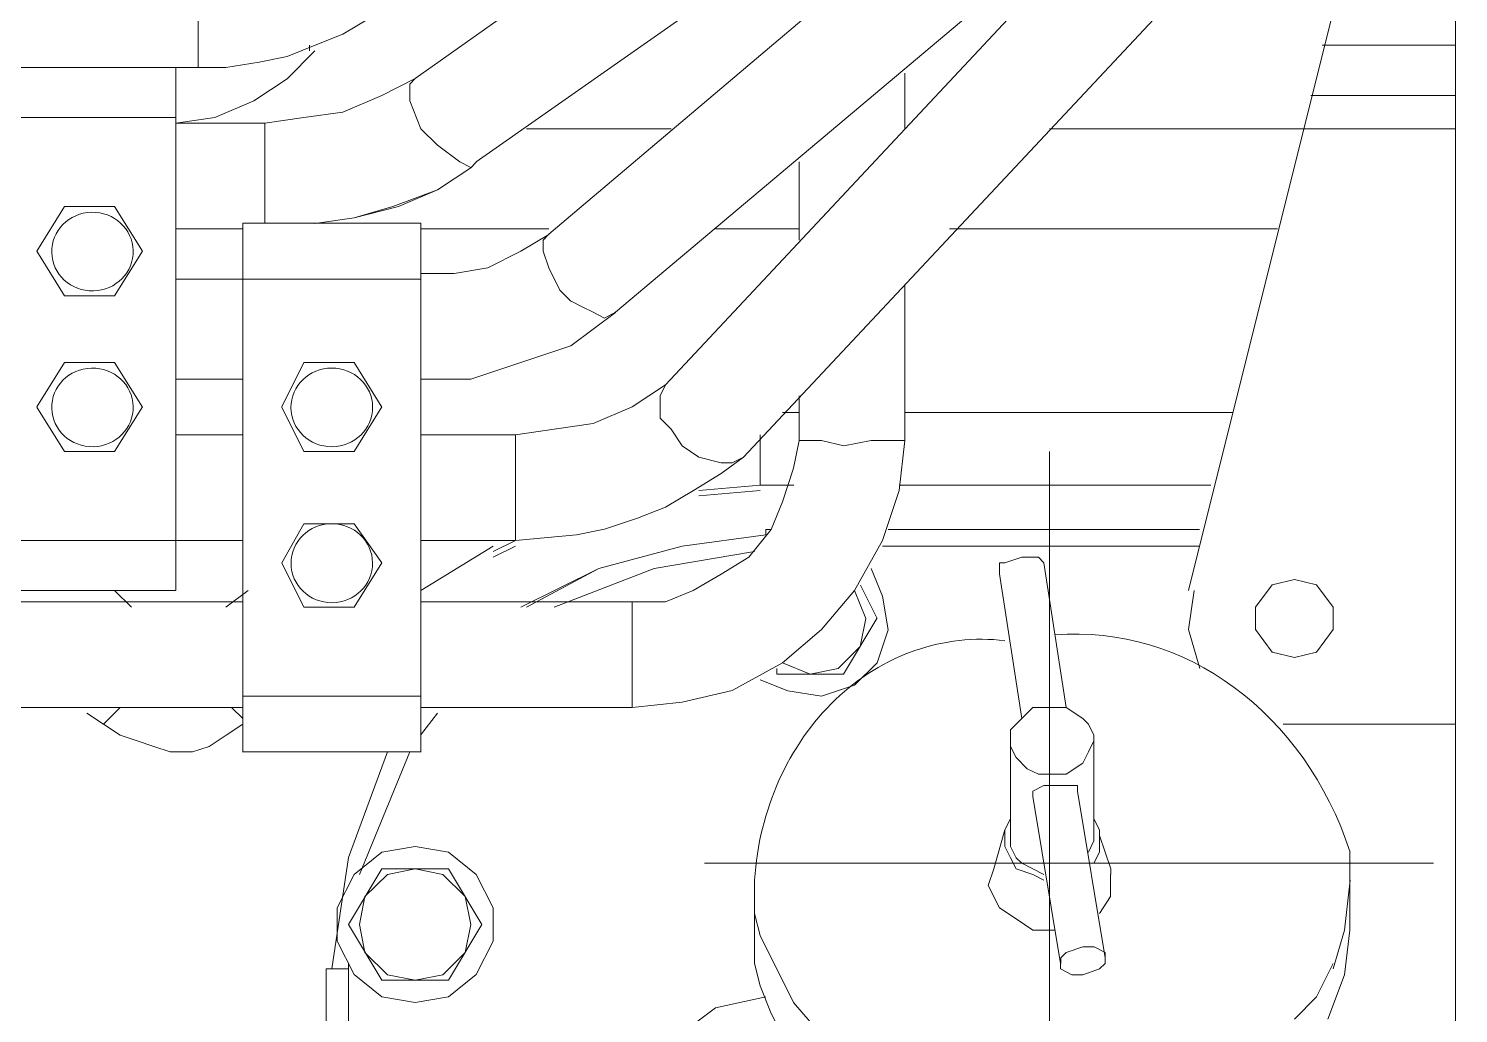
# Model space of a CAD drawing. Header units: inches. Extents: x 23291 to 181956, y 9161 to 51408.
# Drawn here: x 113734 to 113913.5, y 36714.8 to 36838.4 of the extents above; entities that cross this region are included whole.
import ezdxf

# ---------------------------------------------------------------- set-up
doc = ezdxf.new("R2010")
doc.units = ezdxf.units.IN
doc.header["$MEASUREMENT"] = 0
doc.layers.add('1', color=3, linetype='Continuous')
doc.layers.add('Dim', color=6, linetype='Continuous', lineweight=13)

# ---------------------------------------------------------------- blocks, each defined once
blk = doc.blocks.new('5')
at = {"layer": '1', "lineweight": 9}
for p, q in [((225.91368, -21.89202), (226.00321, -21.82851)), ((225.92065, -21.90153), (226.0102, -21.83867)), ((225.92892, -21.90979), (226.00766, -21.84313)), ((226.00195, -21.95044), (226.02672, -21.85138)), ((225.94225, -21.92697), (226.00767, -21.85709)), ((225.93654, -21.91869), (226.00068, -21.86471)), ((225.95115, -21.93521), (226.01657, -21.86538)), ((226.03243, -21.866), (226.03243, -22.04382)), ((225.88891, -21.8787), (225.88891, -21.89076)), ((225.90542, -21.88696), (225.90861, -21.88505)), ((225.89906, -21.88949), (225.90225, -21.88821)), ((225.90162, -21.88886), (225.90162, -21.88822)), ((225.90225, -21.88821), (225.90542, -21.88696)), ((225.90225, -21.88822), (225.90225, -21.88822)), ((226.01719, -21.88822), (226.03243, -21.88822)), ((225.89588, -21.89013), (225.89906, -21.88949)), ((225.90224, -21.88885), (225.89905, -21.89203)), ((225.88637, -21.89076), (225.86668, -21.89076)), ((225.88892, -21.89076), (225.88637, -21.89076)), ((225.88637, -21.89076), (225.88637, -21.95044)), ((225.88891, -21.89076), (225.89208, -21.89076)), ((225.89208, -21.89076), (225.89588, -21.89013)), ((225.96957, -21.8914), (225.96957, -21.89774)), ((225.89905, -21.89203), (225.89527, -21.89456)), ((225.91368, -21.89202), (225.90987, -21.89394)), ((225.90987, -21.89394), (225.91368, -21.89202)), ((225.91305, -21.89266), (225.91368, -21.89202)), ((225.91305, -21.89329), (225.91305, -21.89266)), ((225.91305, -21.89457), (225.91305, -21.89329)), ((225.89527, -21.89456), (225.89081, -21.89646)), ((225.90987, -21.89394), (225.90543, -21.89584)), ((225.90543, -21.89584), (225.90987, -21.89394)), ((225.91431, -21.89774), (225.91305, -21.89457)), ((226.03243, -21.89394), (226.01592, -21.89394)), ((225.88637, -21.89646), (225.86668, -21.89646)), ((225.89081, -21.89646), (225.88637, -21.89711)), ((225.90097, -21.89645), (225.89653, -21.8971)), ((225.89653, -21.8971), (225.90097, -21.89645)), ((225.90543, -21.89584), (225.90097, -21.89645)), ((225.90097, -21.89645), (225.90543, -21.89584)), ((225.88637, -21.89711), (225.89653, -21.89711)), ((225.89653, -21.89711), (225.89653, -21.90854)), ((225.91622, -21.89963), (225.91431, -21.89774)), ((225.94288, -21.89775), (225.92637, -21.89775)), ((225.96957, -21.89775), (225.96957, -21.89775)), ((226.01465, -21.89775), (225.98608, -21.89775)), ((226.03243, -21.89775), (226.01465, -21.89775)), ((225.91877, -21.90153), (225.91622, -21.89963)), ((225.92004, -21.90218), (225.91877, -21.90153)), ((225.92004, -21.90153), (225.92004, -21.90153)), ((225.92004, -21.90219), (225.92065, -21.90154)), ((225.92065, -21.90153), (225.92065, -21.90153)), ((225.95751, -21.90153), (225.95751, -21.91045)), ((225.92004, -21.90219), (225.91621, -21.90472)), ((225.91621, -21.90472), (225.92004, -21.90219)), ((225.91114, -21.90662), (225.91621, -21.90472)), ((225.91621, -21.90472), (225.91177, -21.90662)), ((225.8705, -21.91173), (225.87367, -21.90662)), ((225.87367, -21.90663), (225.87938, -21.90663)), ((225.87937, -21.90663), (225.88256, -21.91173)), ((225.9067, -21.90791), (225.90224, -21.90854)), ((225.90224, -21.90854), (225.9067, -21.90791)), ((225.91177, -21.90662), (225.9067, -21.90791)), ((225.9067, -21.90791), (225.91114, -21.90662)), ((225.89398, -21.90916), (225.88637, -21.90916)), ((225.88637, -21.90916), (225.89398, -21.90916)), ((225.89399, -21.96887), (225.89399, -21.90853)), ((225.89399, -21.90853), (225.91431, -21.90853)), ((225.91431, -21.90853), (225.91431, -21.96887)), ((225.91431, -21.90916), (225.92892, -21.90916)), ((225.94797, -21.90916), (225.95751, -21.90916)), ((225.97465, -21.90916), (226.01212, -21.90916)), ((225.92573, -21.91172), (225.92892, -21.9098)), ((225.92828, -21.91044), (225.92892, -21.90979)), ((225.92828, -21.91173), (225.92828, -21.91044)), ((225.87367, -21.91681), (225.8705, -21.91173)), ((225.88256, -21.91173), (225.87937, -21.91681)), ((225.92196, -21.91361), (225.92573, -21.91172)), ((225.92892, -21.91363), (225.92828, -21.91173)), ((225.91431, -21.91427), (225.91812, -21.91427)), ((225.91812, -21.91427), (225.92196, -21.91361)), ((225.93019, -21.91616), (225.92892, -21.91363)), ((225.88637, -21.9149), (225.89398, -21.9149)), ((225.89399, -21.9149), (225.91431, -21.9149)), ((225.93146, -21.91742), (225.93019, -21.91616)), ((225.96957, -21.91552), (225.96957, -21.93329)), ((225.87937, -21.91681), (225.87366, -21.91681)), ((225.93147, -21.91743), (225.93272, -21.91806)), ((225.93272, -21.91806), (225.93399, -21.91869)), ((225.93399, -21.91869), (225.93528, -21.91935)), ((225.93399, -21.9206), (225.93655, -21.9187)), ((225.93528, -21.91935), (225.93654, -21.91869)), ((225.93146, -21.92252), (225.93399, -21.9206)), ((225.92573, -21.92441), (225.93146, -21.92252)), ((225.8705, -21.92949), (225.87367, -21.92441)), ((225.87367, -21.92442), (225.87938, -21.92442)), ((225.87937, -21.92442), (225.88256, -21.9295)), ((225.89844, -21.92949), (225.90096, -21.92441)), ((225.90097, -21.92442), (225.9067, -21.92442)), ((225.9067, -21.92442), (225.90987, -21.9295)), ((225.92004, -21.92633), (225.92573, -21.92441)), ((225.88637, -21.92633), (225.89398, -21.92633)), ((225.91431, -21.92633), (225.92004, -21.92633)), ((225.94036, -21.92822), (225.94226, -21.92696)), ((225.94163, -21.92824), (225.94225, -21.92697)), ((225.93845, -21.92949), (225.94036, -21.92822)), ((225.94163, -21.9295), (225.94163, -21.92824)), ((225.95751, -21.92822), (225.95751, -21.9333)), ((225.87367, -21.93458), (225.8705, -21.9295)), ((225.88256, -21.92949), (225.87937, -21.93457)), ((225.90097, -21.93458), (225.89844, -21.9295)), ((225.90987, -21.92949), (225.9067, -21.93457)), ((225.93399, -21.93139), (225.93845, -21.92949)), ((225.94163, -21.93076), (225.94163, -21.9295)), ((225.94288, -21.93203), (225.94163, -21.93076)), ((225.95751, -21.93013), (225.95559, -21.93013)), ((226.00704, -21.93013), (225.96958, -21.93013)), ((225.92511, -21.93267), (225.92955, -21.93204)), ((225.92955, -21.93204), (225.93399, -21.93139)), ((225.94288, -21.93203), (225.94416, -21.93393)), ((225.89399, -21.93267), (225.88638, -21.93267)), ((225.92511, -21.93267), (225.91431, -21.93267)), ((225.92511, -21.93839), (225.92511, -21.93267)), ((225.94416, -21.93393), (225.94605, -21.93522)), ((225.95306, -21.93267), (225.95306, -21.93839)), ((225.95751, -21.9333), (225.95686, -21.93648)), ((225.9575, -21.9333), (225.96005, -21.9333)), ((225.96005, -21.9333), (225.96259, -21.93393)), ((225.96259, -21.93393), (225.96574, -21.9333)), ((225.96574, -21.9333), (225.96766, -21.9333)), ((225.96766, -21.9333), (225.96957, -21.9333)), ((225.96957, -21.9333), (225.96893, -21.93901)), ((225.87937, -21.93458), (225.87366, -21.93458)), ((225.9067, -21.93458), (225.90097, -21.93458)), ((225.94605, -21.93522), (225.94862, -21.93585)), ((225.9486, -21.9371), (225.95116, -21.93521)), ((225.94987, -21.93585), (225.95116, -21.93522)), ((225.94543, -21.93902), (225.9486, -21.9371)), ((225.94862, -21.93585), (225.94987, -21.93585)), ((225.95686, -21.93648), (225.95559, -21.9403)), ((225.92511, -21.9384), (225.92511, -21.94474)), ((225.94226, -21.94092), (225.94543, -21.93902)), ((225.94606, -21.93903), (225.95306, -21.9384)), ((225.95306, -21.93902), (225.94606, -21.93965)), ((225.95687, -21.9384), (225.95305, -21.9384)), ((225.95306, -21.9384), (225.95688, -21.9384)), ((225.95306, -21.9384), (225.95306, -21.9384)), ((225.96893, -21.93901), (225.96703, -21.94473)), ((225.96893, -21.9384), (226.00449, -21.9384)), ((226.0045, -21.9384), (225.96894, -21.9384)), ((225.95559, -21.9403), (225.95432, -21.94346)), ((225.93528, -21.94345), (225.93907, -21.94218)), ((225.93907, -21.94218), (225.94226, -21.94092)), ((225.89844, -21.94727), (225.90096, -21.94282)), ((225.90097, -21.94281), (225.9067, -21.94281)), ((225.9067, -21.94281), (225.90987, -21.94726)), ((225.93209, -21.9441), (225.93528, -21.94345)), ((225.95432, -21.94346), (225.95178, -21.94664)), ((225.95432, -21.94346), (225.95369, -21.94346)), ((225.95369, -21.9441), (225.95369, -21.94347)), ((226.00322, -21.94346), (225.96766, -21.94346)), ((225.88637, -21.94473), (225.86668, -21.94473)), ((225.89399, -21.94473), (225.88638, -21.94473)), ((225.92511, -21.94473), (225.91431, -21.94473)), ((225.92258, -21.94538), (225.91431, -21.95044)), ((225.92258, -21.946), (225.92511, -21.94473)), ((225.92511, -21.94538), (225.92258, -21.94665)), ((225.92511, -21.94473), (225.93209, -21.9441)), ((225.92511, -21.94473), (225.92511, -21.94473)), ((225.93464, -21.94793), (225.94417, -21.94538)), ((225.94417, -21.94538), (225.93464, -21.94793)), ((225.94417, -21.94538), (225.95369, -21.9441)), ((225.95369, -21.9441), (225.94417, -21.94538)), ((225.96703, -21.94473), (225.96384, -21.95044)), ((226.00322, -21.94538), (225.96703, -21.94538)), ((225.95241, -21.94599), (225.94097, -21.94793)), ((225.95178, -21.94664), (225.94861, -21.94856)), ((225.98098, -21.94727), (225.98292, -21.94664)), ((225.98292, -21.94664), (225.98417, -21.94664)), ((225.98417, -21.94664), (225.98482, -21.94664)), ((225.98482, -21.94664), (225.98544, -21.94727)), ((225.90097, -21.95234), (225.89844, -21.94726)), ((225.90987, -21.94727), (225.9067, -21.95235)), ((225.93464, -21.94793), (225.92574, -21.95234)), ((225.92638, -21.95234), (225.93464, -21.94793)), ((225.94097, -21.94793), (225.92955, -21.95234)), ((225.94861, -21.94856), (225.94542, -21.95044)), ((225.96703, -21.95109), (225.96574, -21.94793)), ((225.98037, -21.94855), (225.98037, -21.94727)), ((225.98037, -21.94727), (225.98098, -21.94727)), ((225.98037, -21.94855), (225.98037, -21.94855)), ((225.98037, -21.94855), (225.98291, -21.96504)), ((225.98544, -21.94727), (225.98798, -21.9638)), ((225.88637, -21.95044), (225.86668, -21.95044)), ((225.88128, -21.95234), (225.87937, -21.95045)), ((225.89462, -21.95044), (225.89208, -21.95233)), ((225.94542, -21.95044), (225.94225, -21.95172)), ((225.96384, -21.95044), (225.96005, -21.95489)), ((225.96513, -21.95362), (225.96384, -21.95044)), ((225.96449, -21.94981), (225.9664, -21.95363)), ((226.0026, -21.95044), (226.00195, -21.95488)), ((226.01148, -21.9498), (226.00959, -21.95233)), ((226.01403, -21.94917), (226.01148, -21.9498)), ((226.01657, -21.9498), (226.01403, -21.94917)), ((226.01847, -21.95233), (226.01657, -21.9498)), ((225.89399, -21.95172), (225.61076, -21.95172)), ((225.93845, -21.95172), (225.91431, -21.95172)), ((225.94225, -21.95172), (225.93845, -21.95172)), ((225.93845, -21.95173), (225.93845, -21.96379)), ((225.96766, -21.95491), (225.96703, -21.95109)), ((225.9067, -21.95234), (225.90097, -21.95234)), ((225.96639, -21.95363), (225.96258, -21.95997)), ((225.96448, -21.95681), (225.96513, -21.95362)), ((226.00959, -21.95233), (226.00959, -21.95488)), ((226.01847, -21.95488), (226.01847, -21.95233)), ((225.96005, -21.95489), (225.9556, -21.95868)), ((225.9664, -21.95868), (225.96766, -21.95491)), ((226.00195, -21.95488), (226.00323, -21.95933)), ((226.00959, -21.95488), (226.01148, -21.95746)), ((226.01657, -21.95746), (226.01847, -21.95488)), ((225.96196, -21.95934), (225.96448, -21.95681)), ((226.01148, -21.95746), (226.01403, -21.95809)), ((226.01403, -21.95809), (226.01657, -21.95746)), ((225.9556, -21.95868), (225.94987, -21.96186)), ((225.95496, -21.95997), (225.95496, -21.95934)), ((225.96259, -21.95997), (225.95496, -21.95997)), ((225.9556, -21.95868), (225.95875, -21.95997)), ((225.95875, -21.95997), (225.96196, -21.95934)), ((225.96384, -21.96125), (225.9664, -21.95868)), ((225.94987, -21.96186), (225.94416, -21.96317)), ((225.95306, -21.96062), (225.95623, -21.96188)), ((225.95623, -21.96188), (225.96005, -21.96249)), ((225.96005, -21.96249), (225.96384, -21.96125)), ((225.89399, -21.9625), (225.91431, -21.9625)), ((225.94416, -21.96317), (225.93845, -21.96378)), ((225.89399, -21.96379), (225.61076, -21.96379)), ((225.87811, -21.96569), (225.87621, -21.96443)), ((225.88002, -21.9638), (225.87811, -21.96569)), ((225.89399, -21.96504), (225.89271, -21.96378)), ((225.91622, -21.96443), (225.9143, -21.96696)), ((225.93845, -21.96379), (225.91431, -21.96379)), ((225.98291, -21.96505), (225.98164, -21.96633)), ((225.98418, -21.96378), (225.98291, -21.96505)), ((225.98545, -21.96378), (225.98418, -21.96378)), ((225.98672, -21.96378), (225.98545, -21.96378)), ((225.98798, -21.96378), (225.98672, -21.96378)), ((225.98989, -21.96505), (225.98798, -21.96378)), ((225.99052, -21.9657), (225.98989, -21.96505)), ((225.87811, -21.96569), (225.88002, -21.96696)), ((225.89209, -21.96696), (225.89399, -21.96569)), ((225.98164, -21.96633), (225.98164, -21.9676)), ((225.99116, -21.96696), (225.99052, -21.9657)), ((226.01275, -21.96569), (226.01402, -21.96569)), ((226.01403, -21.96569), (226.03243, -21.96569)), ((225.88002, -21.96696), (225.88194, -21.96759)), ((225.88194, -21.96759), (225.88384, -21.96824)), ((225.88384, -21.96824), (225.88573, -21.96885)), ((225.88828, -21.96885), (225.89017, -21.96824)), ((225.89017, -21.96824), (225.89209, -21.96696)), ((225.98164, -21.96825), (225.98164, -21.96759)), ((225.98164, -21.97903), (225.98164, -21.96824)), ((225.98226, -21.96951), (225.98164, -21.96825)), ((225.99116, -21.96759), (225.99052, -21.96886)), ((225.99116, -21.9676), (225.99116, -21.96696)), ((225.99116, -21.97903), (225.99116, -21.96761)), ((225.88573, -21.96885), (225.88828, -21.96885)), ((225.89399, -21.96886), (225.91431, -21.96886)), ((225.90605, -21.98092), (225.9105, -21.96886)), ((225.9105, -21.96886), (225.90605, -21.98092)), ((225.91305, -21.96886), (225.90732, -21.98284)), ((225.98353, -21.9708), (225.98226, -21.96951)), ((225.99052, -21.96886), (225.98989, -21.97014)), ((225.98482, -21.97141), (225.98353, -21.9708)), ((225.98672, -21.97141), (225.98482, -21.97141)), ((225.98798, -21.97141), (225.98672, -21.97141)), ((225.98989, -21.97014), (225.98798, -21.97141)), ((225.98417, -21.97332), (225.98544, -21.97269)), ((225.98417, -21.97395), (225.98417, -21.97332)), ((225.98544, -21.97269), (225.98671, -21.97269)), ((225.98671, -21.97269), (225.98798, -21.97269)), ((225.98798, -21.97269), (225.98926, -21.97269)), ((225.98926, -21.97269), (225.98926, -21.97332)), ((225.98926, -21.97332), (225.99243, -21.99235)), ((225.98417, -21.97395), (225.98417, -21.97395)), ((225.98417, -21.97395), (225.98734, -21.993)), ((225.98099, -21.97775), (225.98163, -21.97649)), ((225.99116, -21.97649), (225.99179, -21.97775)), ((225.97974, -21.9822), (225.98099, -21.97775)), ((225.98099, -21.97776), (225.98099, -21.97966)), ((225.99179, -21.97775), (225.99179, -21.97839)), ((225.91368, -21.97966), (225.90987, -21.98029)), ((225.9175, -21.98029), (225.91368, -21.97966)), ((225.98099, -21.97966), (225.98163, -21.98093)), ((225.98164, -21.97966), (225.98164, -21.97903)), ((225.98226, -21.98093), (225.98164, -21.97966)), ((225.99052, -21.98029), (225.99116, -21.97902)), ((225.99179, -21.98028), (225.99179, -21.97838)), ((225.99307, -21.9822), (225.9918, -21.97839)), ((225.90415, -21.99361), (225.90605, -21.98092)), ((225.90605, -21.98092), (225.90415, -21.99361)), ((225.90987, -21.98029), (225.9067, -21.98284)), ((225.92065, -21.98284), (225.9175, -21.98029)), ((225.98163, -21.98093), (225.98226, -21.98221)), ((225.98291, -21.98156), (225.98226, -21.98093)), ((225.99116, -21.98156), (225.99179, -21.98028)), ((226.02038, -21.98029), (226.02038, -21.98347)), ((225.9067, -21.98284), (225.90478, -21.98666)), ((225.90605, -21.98854), (225.90987, -21.9822)), ((225.91051, -21.98284), (225.90795, -21.98536)), ((225.90987, -21.9822), (225.91749, -21.9822)), ((225.91368, -21.9822), (225.91051, -21.98284)), ((225.91685, -21.98284), (225.91368, -21.9822)), ((225.91939, -21.98536), (225.91685, -21.98284)), ((225.9175, -21.9822), (225.92129, -21.98855)), ((225.92258, -21.98666), (225.92065, -21.98284)), ((225.97907, -21.9841), (225.97974, -21.9822)), ((225.98226, -21.98221), (225.98418, -21.98284)), ((225.98418, -21.98221), (225.98291, -21.98156)), ((225.98545, -21.98284), (225.98418, -21.98221)), ((225.98418, -21.98284), (225.98545, -21.98348)), ((225.99306, -21.98537), (225.99306, -21.98284)), ((225.99307, -21.98284), (225.99307, -21.98221)), ((225.95241, -21.98729), (225.95241, -21.98347)), ((225.95241, -21.98347), (225.95241, -21.98918)), ((225.97908, -21.98411), (225.98037, -21.98666)), ((226.01974, -21.98919), (226.02039, -21.98348)), ((226.02038, -21.98347), (226.02038, -21.98918)), ((225.90795, -21.98536), (225.90732, -21.98855)), ((225.92004, -21.98855), (225.91939, -21.98536)), ((225.99179, -21.98729), (225.99306, -21.98537)), ((225.90478, -21.98666), (225.90478, -21.99045)), ((225.92258, -21.99045), (225.92258, -21.98666)), ((225.95305, -21.98982), (225.95241, -21.98729)), ((225.98037, -21.98666), (225.98227, -21.98792)), ((225.98227, -21.98792), (225.98417, -21.98919)), ((225.90987, -21.9949), (225.90605, -21.98854)), ((225.90732, -21.98855), (225.90795, -21.99173)), ((225.92129, -21.98854), (225.9175, -21.99491)), ((225.91939, -21.99173), (225.92004, -21.98855)), ((225.95241, -21.993), (225.95241, -21.98918)), ((225.98417, -21.98919), (225.98673, -21.98919)), ((226.01847, -21.99362), (226.01974, -21.98919)), ((226.02038, -21.98918), (226.01975, -21.99428)), ((225.90478, -21.99045), (225.9067, -21.99427)), ((225.92065, -21.99427), (225.92258, -21.99045)), ((225.95432, -21.99237), (225.95305, -21.98982)), ((225.98988, -21.99108), (225.98798, -21.99173)), ((225.99117, -21.99108), (225.98988, -21.99108)), ((225.99242, -21.99173), (225.99117, -21.99108)), ((225.90795, -21.99173), (225.91051, -21.99428)), ((225.91685, -21.99428), (225.91939, -21.99173)), ((225.9556, -21.9949), (225.95432, -21.99237)), ((225.98798, -21.99173), (225.98736, -21.99236)), ((225.98736, -21.99236), (225.98736, -21.99299)), ((225.99242, -21.99236), (225.99242, -21.99173)), ((225.99242, -21.99236), (225.99242, -21.99236)), ((225.99242, -21.993), (225.99242, -21.99237)), ((225.90605, -21.99362), (225.90351, -21.99362)), ((225.90351, -21.99362), (225.90351, -22.09143)), ((225.90605, -21.993), (225.90605, -21.99361)), ((225.90605, -22.03805), (225.90605, -21.99362)), ((225.9067, -21.99427), (225.90987, -21.9968)), ((225.91051, -21.99428), (225.91368, -21.99491)), ((225.91368, -21.99491), (225.91685, -21.99428)), ((225.9175, -21.9968), (225.92065, -21.99427)), ((225.95307, -21.99555), (225.9524, -21.993)), ((225.98735, -21.993), (225.98735, -21.993)), ((225.98735, -21.993), (225.98735, -21.99361)), ((225.98735, -21.99361), (225.98862, -21.99429)), ((225.98862, -21.99429), (225.98989, -21.99429)), ((225.98989, -21.99429), (225.99179, -21.99361)), ((225.99179, -21.99361), (225.99242, -21.993)), ((226.01847, -21.993), (226.01655, -21.99682)), ((226.01975, -21.99428), (226.01784, -21.99936)), ((225.9175, -21.9949), (225.90987, -21.9949)), ((225.95432, -21.99869), (225.95307, -21.99555)), ((225.95687, -21.99745), (225.9556, -21.9949)), ((225.90987, -21.9968), (225.91368, -21.99745)), ((225.91368, -21.99745), (225.9175, -21.9968)), ((225.95369, -21.99681), (225.94796, -21.99807)), ((225.96068, -22.00187), (225.95687, -21.99745)), ((226.01655, -21.99682), (226.01403, -21.99937)), ((225.94796, -21.99807), (225.94289, -22.00187)), ((225.95559, -22.00124), (225.95432, -21.99869))]:
    blk.add_line(p, q, dxfattribs=at)
at = {"layer": '1', "color": 53, "lineweight": 0, "true_color": 0xece94f}
for p, q in [((225.98607, -22.0222), (225.98607, -21.93457)), ((225.94671, -21.98156), (226.0299, -21.98156))]:
    blk.add_line(p, q, dxfattribs=at)
at = {"layer": '1', "lineweight": 9}
for centre, major_axis, ratio, start_param, end_param in [((225.87684, -21.91176), (0.00465, 0.00011), 0.964771, 1.551567440419623, 7.834752747599209), ((225.87684, -21.92954), (0.00465, 0.00011), 0.964771, 1.551567440446282, 7.834752747625869), ((225.90416, -21.92954), (0.00466, 0.00011), 0.962993, 1.55274, 7.835925), ((225.90416, -21.94732), (0.00465, 0.00013), 0.9683, 1.548922, 7.832107), ((225.97826, -21.98565), (0, 0.02965), 0.874097, -0.10574, 1.49727), ((225.98908, -21.99363), (0, 0.03822), 0.874097, -1.214055, 0.070611)]:
    blk.add_ellipse(centre, major_axis=major_axis, ratio=ratio, start_param=start_param, end_param=end_param, dxfattribs=at)

msp = doc.modelspace()

# ---------------------------------------------------------------- linework, layer by layer
msp.add_open_spline([(102008.15, 38756.27), (103204.48, 38248.03), (105131.89, 37390.91), (109175.85, 35826.99), (112823.77, 35070.29), (117769.55, 35070.29), (121406.78, 35085.26), (123831.05, 35070.17)], degree=3, knots=[0, 0, 0, 0, 3.550687, 7.088547, 10.454406, 13.763203, 20.376363, 20.376363, 20.376363, 20.376363])
msp.add_open_spline([(102008.15, 38756.27), (103204.48, 38248.03), (105131.89, 37390.91), (109175.85, 35826.99), (112823.77, 35070.29), (117769.55, 35070.29), (121406.78, 35085.26), (123831.05, 35070.17)], degree=3, knots=[0, 0, 0, 0, 3.550687, 7.088547, 10.454406, 13.763203, 20.376363, 20.376363, 20.376363, 20.376363])

# ---------------------------------------------------------------- block references
at = {"layer": 'Dim', "xscale": 1100, "yscale": 1100, "zscale": 1100}
msp.add_blockref('5', (-134722.54, 60913.32), dxfattribs=at)

doc.saveas('drawing.dxf')
